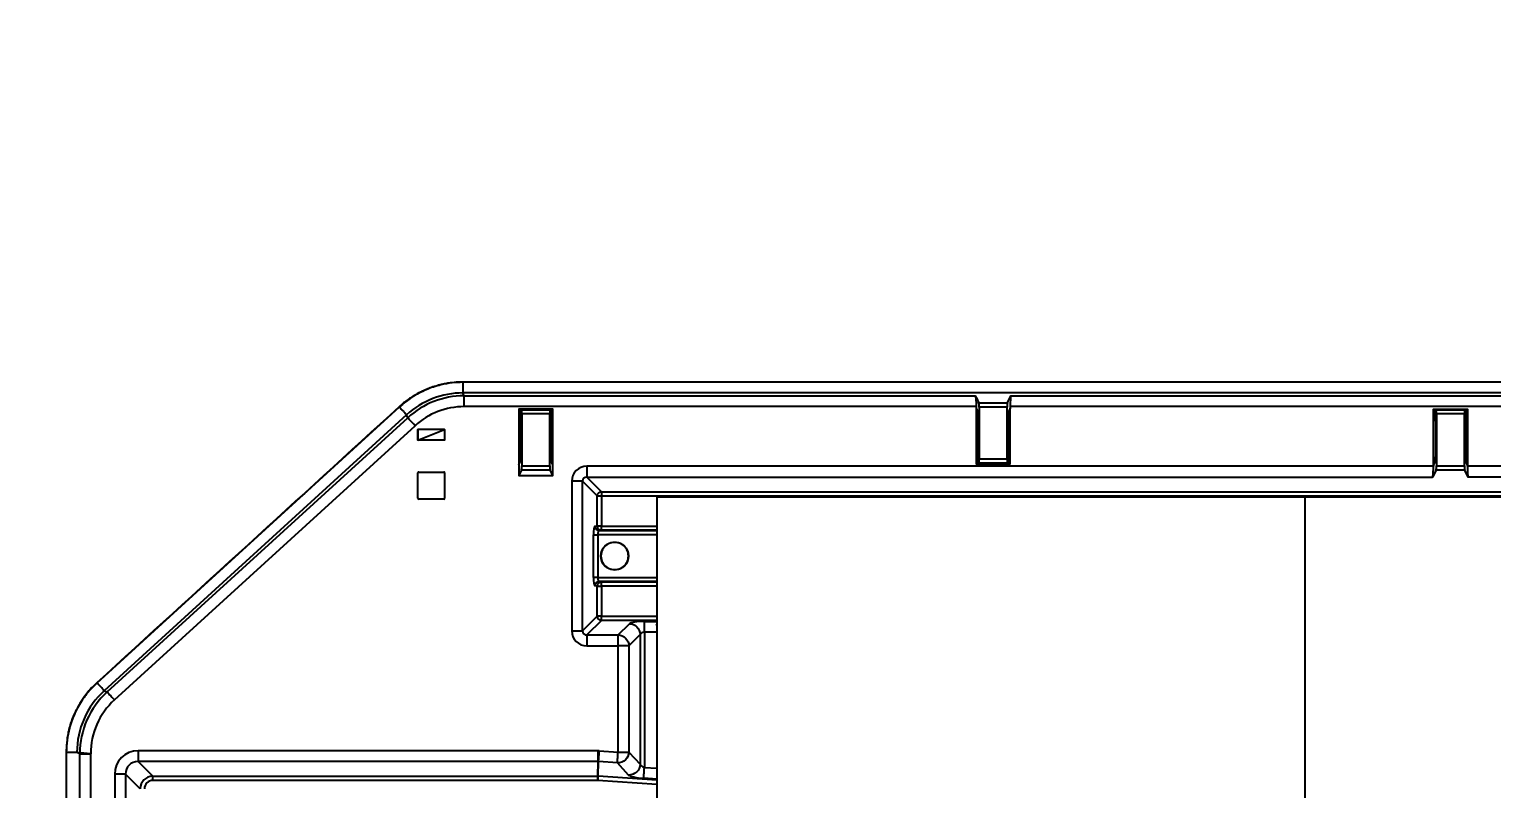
# Model space of a CAD drawing. Header units: feet. Extents: x 1518 to 2565, y 62 to 679.
# Drawn here: x 2068.14 to 2085.34, y 542.45 to 551.4 of the extents above; entities that cross this region are included whole.
import ezdxf

# ---------------------------------------------------------------- set-up
doc = ezdxf.new("R2010")
doc.units = ezdxf.units.FT
doc.header["$LTSCALE"] = 50
doc.header["$MEASUREMENT"] = 0
doc.layers.add('T-TEXT', color=1, linetype='Continuous', lineweight=20)
doc.styles.add('mytext', font='romans.shx')
doc.dimstyles.new('DECIMAL', dxfattribs={"dimscale": 27, "dimtxt": 0.125, "dimasz": 0.125, "dimexe": 0.125, "dimexo": 0.0625, "dimgap": 0.09, "dimtad": 0, "dimtih": 1, "dimtoh": 1, "dimzin": 4, "dimdsep": 46, "dimtxsty": 'mytext', "dimcen": 0, "dimazin": 3, "dimtfac": 1, "dimtofl": 0, "dimtmove": 0, "dimatfit": 3, "dimldrblk": 'DOT', "dimfxl": 1, "dimtolj": 1, "dimtzin": 0, "dimarcsym": 0})

# ---------------------------------------------------------------- blocks, each defined once
blk = doc.blocks.new('Z1')
at = {"color": 1, "linetype": 'Continuous'}
for p, q in [((-55.56436554061656, 79.77234453942037), (-55.56436554061656, 80.19378692421378)), ((-55.21335519551576, 79.77234453942037), (-55.21335519551576, 80.19378692421378)), ((-50.20885535459092, 80.34716123242106), (-50.18797964908299, 80.30507513193697)), ((-50.18436582416325, 80.25583471410027), (-50.18436582416325, 79.83439232930505)), ((-49.83335547906609, 80.25583471410027), (-49.83335547906609, 79.83439232930505)), ((-44.80435672115709, 80.19378692421378), (-44.80435672115709, 79.77234453942037)), ((-44.45335576261641, 80.19378692421378), (-44.45335576261641, 79.77234453942037)), ((-56.46212412962996, 80.09531283512842), (-56.46212412962996, 79.97031291913845)), ((-55.1888562785316, 79.68101802109777), (-55.20974137059602, 79.72310412158185)), ((-44.82885563814125, 79.68101802109777), (-44.82885563814125, 79.66317270724903)), ((-56.77612327562019, 79.28731115590017), (-56.77612327562019, 79.58531443334141)), ((-56.76612659110106, 79.5953128778383), (-56.47212081414909, 79.5953128778383)), ((-56.46212412962996, 79.58531443334141), (-56.46212412962996, 79.28731115590017)), ((-56.47212081414909, 79.27731271140328), (-56.76612659110106, 79.27731271140328)), ((-60.75348020885212, 76.278174019375), (-60.62545694112123, 76.278174019375))]:
    blk.add_line(p, q, dxfattribs=at)
for points in [[(-38.44945029357768, 80.52656006665711), (-56.24533218069701, 80.52656006665711), (-56.24533218069701, 80.65240271957919), (-56.24533218069701, 80.65458509436758)], [(-50.20885535459092, 80.36500683960003), (-50.20885535459092, 80.34716123242106), (-50.20885535459092, 79.69290228381033), (-49.80885656207829, 79.69290228381033), (-49.80885656207829, 80.34716123242106), (-49.82974165414635, 80.30507513193697)], [(-60.4663641656407, 77.02010120356863), (-60.43283537963725, 77.00531631103331), (-56.89648711183327, 80.23536615055491)], [(-55.1888562785316, 79.55408975405044), (-55.1888562785316, 79.68101802109777), (-55.1888562785316, 80.33527696971032), (-55.58885507104424, 80.33527696971032), (-55.58885507104424, 79.68101802109777), (-55.5679793655363, 79.72310412158185)], [(-44.80797993263332, 79.72310412158185), (-44.82885563814125, 79.68101802109777), (-44.82885563814125, 80.33527696971032), (-44.42885684562862, 80.33527696971032), (-44.42885684562862, 79.68101802109777)], [(-56.46321297038594, 80.09422194106446), (-56.46212412962996, 80.09531283512842), (-56.77612327562019, 80.09531283512842)], [(-56.46321297038594, 79.971403519874), (-56.46212412962996, 79.97031291913845), (-56.77612327562019, 79.97031291913845), (-56.77503443486421, 79.971403519874)], [(-55.58885507104424, 79.68101802109777), (-55.58885507104424, 79.55408975405044), (-55.1888562785316, 79.55408975405044), (-55.22067671093828, 79.61821666658398), (-55.55704402519405, 79.61821666658398), (-55.58885507104424, 79.55408975405044)], [(-38.58022382286799, 79.53514767953857), (-38.58022382286799, 79.66317270724903), (-44.42885684562862, 79.66317270724903), (-44.42885684562862, 79.68101802109777), (-44.44974193769667, 79.72310412158185)], [(-54.78885748601897, 79.53514767953857), (-54.61671739459416, 79.36300729478535), (-54.61671739459416, 79.31376687694865), (-54.61671739459416, 78.9592204393648), (-53.96327214324992, 78.9592204393648)], [(-46.33827052125343, 63.67517156200302), (-38.71326889925331, 63.67517156200302), (-38.71326889925331, 79.3001722073277), (-46.33827052125343, 79.3001722073277), (-53.96327214324992, 79.3001722073277), (-53.96327214324992, 63.67517156200302), (-54.61671739459416, 63.67517156200302), (-54.61671739459416, 63.72441227316995), (-53.96327214324992, 63.72441227316995)], [(-53.96327214324992, 63.67517156200302), (-46.33827052125343, 63.67517156200302), (-46.33827052125343, 79.3001722073277)], [(-54.66079667205486, 78.35485662102838), (-54.71003855653908, 78.35485662102838), (-54.71003855653908, 78.8565869316626), (-54.66079667205486, 78.8565869316626)], [(-53.96327214324992, 78.8565869316626), (-54.66079667205486, 78.8565869316626), (-54.66079667205486, 78.35485662102838), (-53.96327214324992, 78.35485662102838)], [(-53.96327214324992, 77.84843640457075), (-54.61671739459416, 77.84843640457075), (-54.61671739459416, 77.89767682240745), (-53.96327214324992, 77.89767682240745)], [(-54.11081006554377, 77.7075483454555), (-54.11081006554377, 77.83557329983341), (-53.96327214324992, 77.83557329983341)], [(-53.96327214324992, 77.79357930495098), (-53.97105360002388, 77.80135665510716), (-53.96327214324992, 77.80135665510716)], [(-54.78885748601897, 77.67629601981753), (-54.78885748601897, 77.54827099210706), (-54.42112029414784, 77.54827099210706)], [(-54.16005195003163, 77.68132083510318), (-54.29309702641694, 77.54827099210706), (-54.29309702641694, 76.29768148735639), (-54.16005195003163, 76.15524565445412)], [(-53.96327214324992, 77.7075483454555), (-54.11081006554377, 77.7075483454555), (-54.11081006554377, 76.11686405450928), (-53.96327214324992, 76.10679913411332)], [(-60.75348020885212, 66.7600052590733), (-60.75348020885212, 76.278174019375), (-60.78700899485921, 76.29295893024573)], [(-53.96327214324992, 75.91622871893196), (-54.660102066744, 75.96376683310154), (-59.8957365175811, 75.96376683310154), (-59.8957365175811, 76.01300721427106), (-54.660102066744, 76.01300721427106), (-54.6542354678495, 76.18514761735787), (-54.6542354678495, 76.31317262673474), (-60.06787660900591, 76.31317262673474), (-60.06787660900591, 76.18514761735787)], [(-54.6542354678495, 76.18514761735787), (-60.06787660900591, 76.18514761735787), (-59.8957365175811, 76.01300721427106)], [(-60.21560226246584, 76.0374264555121), (-60.34362553019673, 76.0374264555121), (-60.34362553019673, 72.49421232369059)], [(-60.04346217104103, 75.86528603409351), (-60.21560226246584, 76.0374264555121), (-60.21560226246584, 72.49421232369059)]]:
    blk.add_lwpolyline(points, dxfattribs=at)
at = {"color": 1, "linetype": 'Continuous', "flags": 128}
for points in [[(-60.43283537963725, 77.00531631103331), (-60.42888363862221, 77.00098584439183), (-60.42242568655638, 76.99391475941047), (-60.41365864116597, 76.9843179202744), (-60.4028547126436, 76.97248689694788), (-60.39033304396071, 76.95878116527638), (-60.37647848400957, 76.94361721711903), (-60.36172281446852, 76.92745572715103), (-60.34649781701592, 76.9107878030336), (-56.81014954921193, 80.1408376425552), (-56.82537454666453, 80.15750553000726), (-56.84013021620558, 80.17366712997318), (-56.85398477615672, 80.18883111479772), (-56.86650644483962, 80.20253695646716), (-56.87731037336562, 80.21436783312856), (-56.88607741875239, 80.22396470893182), (-56.89253537081822, 80.23103572058062), (-56.89648711183327, 80.23536615055491), (-56.90949688154433, 80.26889464322994), (-60.4663641656407, 77.02010120356863), (-60.47025958730956, 77.02436295767075), (-60.47659551411562, 77.03130204417721), (-60.48519360145656, 77.04071265546372), (-60.49579102569987, 77.05231561475921), (-60.50807803042699, 77.06576680936996), (-60.52168853986223, 77.08066731057079), (-60.53621893200761, 77.09657514346873), (-60.55123742517753, 77.11301841351451), (-56.99436075452104, 80.36181188984301), (-56.99583444416567, 80.36342315122965)], [(-53.96327214324992, 75.9784765231725), (-54.11952079158436, 75.98913595003432), (-54.11912655613924, 75.99498729577317), (-54.1184694970616, 76.00454182206522), (-54.1175871605883, 76.01750920559789), (-54.11649831983596, 76.03349546758909), (-54.11523113447402, 76.05201478031995), (-54.11383253729582, 76.07250453695451), (-54.11234946109471, 76.09434214468456), (-54.11081006554377, 76.11686405450928)]]:
    blk.add_lwpolyline(points, dxfattribs=at)
at = {"color": 1, "linetype": 'Continuous'}
for points in [[(-49.84429081940834, 80.36072216909815), (-50.17342109726451, 80.36072216909815), (-50.17342109726451, 79.74910664786512), (-49.84429081940834, 79.74910664786512)], [(-55.55771985738829, 80.3290651214702), (-55.21999149218755, 80.3290651214702), (-55.21335519551576, 80.33038950616901), (-55.56436554061656, 80.33038950616901)], [(-55.55342081371782, 79.6674570844225), (-55.22429053585802, 79.6674570844225), (-55.22429053585802, 80.27907289898394), (-55.55342081371782, 80.27907289898394)], [(-44.45335576261641, 80.33038950616901), (-44.80435672115709, 80.33038950616901), (-44.79772042448531, 80.3290651214702), (-44.45999205928456, 80.3290651214702)], [(-44.46429110295503, 80.27907289898394), (-44.79342138081483, 80.27907289898394), (-44.79342138081483, 79.6674570844225), (-44.46429110295503, 79.6674570844225)], [(-56.46321297038594, 80.09422194106446), (-56.46321297038594, 79.971403519874), (-56.77503443486421, 79.971403519874), (-56.77503443486421, 80.09422194106446), (-56.77612327562019, 80.09531283512842), (-56.77612327562019, 79.97031291913845)], [(-49.83335547906609, 79.69778974734982), (-50.18436582416325, 79.69778974734982), (-50.17772014093498, 79.69911413205045), (-49.83999177573787, 79.69911413205045)], [(-60.78700899485921, 76.29295893024573), (-60.91285458108177, 76.29295893024573), (-60.91285458108177, 66.74522025653823), (-60.78700899485921, 66.74522025653823), (-60.75348020885212, 66.7600052590733), (-60.62545694112123, 66.7600052590733), (-60.62545694112123, 76.278174019375)]]:
    blk.add_lwpolyline(points, close=True, dxfattribs=at)
for points in [[(-54.64347847211548, 78.90657930081386, -0.4121580275822498), (-54.69271097004457, 78.95657166996352), (-54.66595927908202, 78.9592204393648), (-54.66595927908202, 79.31376687694865), (-54.61671739459416, 79.31376687694865), (-38.7523639142928, 79.31376687694865), (-38.7523639142928, 79.36300729478535), (-38.58022382286799, 79.53514767953857), (-44.41946090083729, 79.53514767953857), (-44.46067727803529, 79.61821666658398), (-44.79704459229106, 79.61821666658398), (-44.83826096948906, 79.53514767953857)], [(-54.83809937050319, 79.48590726170005), (-54.96612263823408, 79.48590726170005), (-54.96612263823408, 77.72553643765423), (-54.83809937050319, 77.72553643765423), (-54.66595927908202, 77.89767682240745, 0.3939265080047557), (-54.61671739459553, 77.84843640456972), (-54.78885748601897, 77.67629601981753), (-54.42112029414784, 77.67629601981753, -0.3939095053447065), (-54.29309702641604, 77.54827099210729), (-54.42112029414784, 77.54827099210706)], [(-54.83809937050319, 77.72553643765423), (-54.83809937050319, 79.48590726170005), (-54.66595927908247, 79.31376687694785, -0.3939257539994712), (-54.61671739459416, 79.36300729478535), (-38.75236391429098, 79.363007294785, -0.3939257539992742), (-38.70312202980494, 79.31376687694865), (-38.53098193838377, 79.48590726170005), (-38.44945029357768, 79.48590726170005)], [(-53.96327214324992, 78.90922807021525), (-54.61671739459416, 78.90922807021525), (-54.61671739459416, 78.9592204393648), (-54.66595927908202, 78.9592204393648, 0.4121056547978135), (-54.61671739459371, 78.90922807021536), (-54.6434784721132, 78.90657930081397), (-53.96327214324992, 78.90657930081397)], [(-53.96327214324992, 78.25222311332618), (-54.61671739459416, 78.25222311332618), (-54.61671739459416, 77.89767682240745), (-54.66595927908202, 77.89767682240745), (-54.66595927908202, 78.25222311332618), (-54.69271097004457, 78.25487188272746, -0.4121607412747108), (-54.64347847211275, 78.30486425187769)], [(-53.96327214324992, 78.304864251877), (-54.6434784721132, 78.304864251877), (-54.6167173945928, 78.30221562914176, 0.4121030760771035), (-54.66595927908202, 78.25222311332618), (-54.61671739459416, 78.25222311332618), (-54.61671739459416, 78.30221562914085), (-53.96327214324992, 78.30221562914085)]]:
    blk.add_lwpolyline(points, format="xyb", dxfattribs=at)
blk.add_lwpolyline([(-54.54844286909429, 78.74137171954487, 0.5444653215146783), (-54.54844286909429, 78.47007191148816, 0.2949465243017387), (-54.37315620631489, 78.47007191148816, 0.5444653215145963), (-54.37315620631489, 78.74137171954487, 0.2949465243018074)], format="xyb", close=True, dxfattribs=at)
at = {"color": 1, "linetype": 'Continuous', "flags": 128}
for points in [[(-54.64217374052168, 76.31276156148488), (-54.42112029414784, 76.29768148735639), (-54.42112029414784, 77.54827099210706), (-54.42112029414784, 77.67629601981753), (-54.28807521776162, 77.80934593614768, -0.3939699576341924), (-54.16005195003163, 77.68132083510318), (-54.16005195003208, 76.15524565445537, -0.411968128865602), (-54.29678594380312, 76.0275175133138), (-54.42984040674492, 76.16995336454966), (-54.4294367847433, 76.17580474695387), (-54.42878911222579, 76.18535925491233), (-54.42789738919237, 76.19832663844682), (-54.42680854843638, 76.21431288210442), (-54.42555074963457, 76.23283221316888), (-54.42415215245637, 76.25332196980162), (-54.42265968969878, 76.27515957753167), (-54.42112029414784, 76.29768148735639), (-54.29309702641694, 76.29768148735639, -0.4119227205287141), (-54.4298404067481, 76.16995336454954), (-54.65088446655864, 76.18503342034455)], [(-53.96327214324992, 75.96558357211325), (-54.65675106545677, 76.01289303559133), (-54.656901250386, 76.01064249825504), (-54.65715468745839, 76.00696769737442), (-54.65749260355733, 76.00198024498968), (-54.65791499867555, 75.9958316826851), (-54.65840309970372, 75.98870886163604), (-54.65893813352159, 75.98082818600597), (-54.65951071357631, 75.97242912303409), (-54.660102066744, 75.96376683310154), (-54.660102066744, 76.01300721427106, -0.0165593935021274), (-54.65675106545359, 76.0128930355902), (-54.65088446655864, 76.18503342034455), (-54.65049023111351, 76.19088480274877), (-54.64983317203951, 76.20043932904082), (-54.64895083556257, 76.21340671257349), (-54.64786199481023, 76.22939293789932), (-54.64659480944829, 76.24791228729555), (-54.64519621227009, 76.26840204392829), (-54.64371313606898, 76.29023963332656), (-54.64217374052168, 76.31276156148488)]]:
    blk.add_lwpolyline(points, format="xyb", dxfattribs=at)
at = {"color": 1, "linetype": 'Continuous'}
blk.add_circle((-54.46079953770459, 78.60572181551652), 0.1629224794498896, dxfattribs=at)
for centre, major_axis, ratio, start_param, end_param in [((-56.2319116447361, 79.50715297662282), (-0.3697555114490284, 0.953085972283148), 0.9781889138800962, 5.91899176501418, 6.647378849345014), ((-56.22199261135393, 79.48158556441922), (-0.366450242256974, 0.944566273173848), 0.987011878932887, 5.918991765014164, 6.647378849345047), ((-56.22199261135393, 79.48158556441922), (0.32024950286214, -0.8254787267738095), 0.9825805906154709, 2.777399111424325, 3.505786195755219), ((-50.17779970834454, 80.360722260064), (0, 0.04999999999999716), 0.08748866352562387, 4.712388980384691, 6.108652381977759), ((-49.83991665944632, 80.360722260064), (0, 0.04999999999999716), 0.08748866352562387, 0.1745329251680647, 1.570796326794897), ((-49.79748465763623, 80.36500671676004), (0, 0.1299999999999812), 0.08748866352624368, 0.1745329252015047, 1.570796326802986), ((-55.56873579128296, 80.19378700951893), (0, 0.04999999999999716), 0.08748866352562387, 4.712388980396628, 5.759586531582103), ((-55.55779970834192, 80.27907280362706), (0, 0.04999999999999716), 0.0874886635261923, 4.712388980384691, 6.26573201458977), ((-55.21991665944734, 80.27907280362706), (0, 0.04999999999999716), 0.08748866352562387, 0.01745329263554502, 1.570796326794897), ((-50.18873579128558, 80.25583480617024), (0, 0.05000000000001137), 0.08748866352559902, 4.712388980378438, 6.108652382048686), ((-49.82898057650527, 80.25583480617024), (0, 0.05000000000001137), 0.08748866352559902, 0.1745329251374562, 1.570796326801149), ((-44.80873579128456, 80.19378700951893), (0, 0.04999999999999716), 0.0874886635261923, 4.712388980396628, 5.75958653157929), ((-44.79779970834352, 80.2790728036307), (0, 0.04999999999999716), 0.08748866352562387, 4.712388980384691, 6.26573201458303), ((-44.4599166594453, 80.2790728036307), (0, 0.04999999999999716), 0.08748866352562387, 0.01745329268115265, 1.570796326794897), ((-55.56873579128296, 79.77234453146411), (0, 0.04999999999999716), 0.08748866352562387, 3.316125578770812, 4.712388980384691), ((-55.55779970834192, 79.66745707756127), (0, 0.04999999999999716), 0.08748866352562387, 3.316125578717533, 4.712388980373606), ((-55.21991665944734, 79.66745707756127), (0, 0.04999999999999716), 0.08748866352562387, 1.570796326805981, 2.967059728333251), ((-55.20898057650629, 79.77234453146411), (0, 0.04999999999999716), 0.08748866352562387, 1.570796326794897, 2.967059728397072), ((-50.18873579128558, 79.83439232810815), (0, 0.04999999999999716), 0.08748866352562387, 3.665191429181319, 4.712388980367353), ((-50.17779970834454, 79.74910653400184), (0, 0.04999999999999716), 0.08748866352562387, 3.159045946127787, 4.712388980394354), ((-49.83991665944632, 79.74910653400184), (0, 0.04999999999999716), 0.08748866352562387, 1.570796326785233, 3.124139361025988), ((-44.80873579128456, 79.77234453145502), (0, 0.04999999999999716), 0.0874886635261923, 3.316125578765476, 4.712388980384691), ((-44.79779970834352, 79.66745707755945), (0, 0.04999999999998295), 0.08748866352564874, 3.316125578793611, 4.712388980398617), ((-44.4599166594453, 79.66745707755945), (0, 0.04999999999998295), 0.08748866352564874, 1.57079632678097, 2.967059728397003), ((-44.44898057650789, 79.77234453145502), (0, 0.04999999999999716), 0.08748866352676074, 1.570796326794897, 2.967059728328299), ((-56.76612205615675, 79.58531125410082), (-0.007073221891687353, 0.007073221891701564), 0.9996954598799165, 5.497939437030749, 7.068431177333288), ((-56.47212510271856, 79.58531125410082), (0.007073221891715775, 0.007073221891701564), 0.9996954598819261, 5.497939437028913, 7.068431177326598), ((-54.78334678929969, 79.4803958307275), (0.1311768082157414, -0.1311768082157698), 0.9702875252478194, 2.37127362068885, 3.911911686490816), ((-54.78334678929969, 79.4803958307275), (-0.04198421267130925, 0.04198421267132346), 0.8421103269486048, 5.512866274278409, 7.05350434008065), ((-44.41748465763521, 79.66317262086704), (0, 0.1299999999999955), 0.08748866352601549, 1.570796326787026, 2.967059728412762), ((-56.76612205615675, 79.28731430066182), (-0.007073221891687353, -0.007073221891687353), 0.9996954598839343, 5.497939437030333, 7.068431177327431), ((-56.47212510271856, 79.28731430066182), (0.007073221891715776, -0.007073221891687354), 0.9996954598809213, 5.49793943703108, 7.06843117732835), ((-54.692407227285, 78.85658695236089), (0, 0.1000000000000085), 0.1763269807082529, 0.0174532925205934, 1.570796326794897), ((-54.64316683963625, 78.85658695236089), (0, 0.05000000000001137), 0.3526539614170241, 0.01745329252057023, 1.570796326794897), ((-54.692407227285, 78.35485667867215), (0, 0.1000000000000085), 0.1763269807082529, 1.570796326794897, 3.124139361069199), ((-54.64316683963625, 78.35485667867215), (0, 0.05000000000001137), 0.3526539614170241, 1.570796326794897, 3.124139361069223), ((-54.11080832568405, 77.80383448167231), (0.1800000000000068, 0), 0.1763269807084665, 1.570796326794897, 2.967059728389095), ((-53.8547991530977, 77.70754833030878), (0.1330424092420799, -0.128970248591969), 0.1227442151342103, 3.780325283623756, 3.887313021482644), ((-54.78334678929969, 77.73104780030553), (0.1311768082157414, 0.1311768082157698), 0.9702875252478735, 2.371273620688734, 3.911911686490722), ((-54.78334678929969, 77.73104780030553), (0.04198421267130925, 0.04198421267130925), 0.8421103269489166, 2.371273620688824, 3.91191168649096), ((-54.11080832568405, 77.67580947378156), (0.05000000000001137, 0), 0.634777130548938, 1.570796326794897, 2.96705972838744), ((-59.76760393519362, 76.27770175069236), (0.9361609557481354, -0.4128168102128169), 0.9773835387108314, 2.732964742774962, 3.550220564404695), ((-59.74203652299184, 76.26642734591587), (0.9274857998491939, -0.4089913460505699), 0.986525408670186, 2.732964742774914, 3.550220564404714), ((-59.74203652299184, 76.26642734591587), (0.8106863386848318, -0.3574865479745597), 0.9819331962819164, 2.732964742774929, 3.550220564404693), ((-60.05930412810994, 76.0288531695387), (-0.2040528127800769, 0.2040528127800627), 0.9702875252478239, 5.512866274278626, 7.053504340080543), ((-54.65442504319799, 76.13039583072714), (0.006223830749178207, 0.1826739945773142), 0.9847905179594428, 6.249645387820927, 6.316725226538057), ((-60.05930412810994, 76.0288531695387), (-0.1148602172356164, 0.1148602172356164), 0.9234356309845542, 5.512866274278782, 7.0535043400805), ((-54.65442504319799, 76.13039583072714), (0.001864534961555364, 0.05472546783207121), 0.9131215667340243, 6.24964538782109, 6.316725226537861), ((-54.11080832568405, 76.14867669576051), (0.04876805727047895, -0.01899546653824302), 0.5807023059801418, 3.538569745007547, 4.934833146603403), ((-59.89267513134109, 75.86222417276986), (-0.1071808490044646, 0.107180849004493), 0.9895985911957953, 5.512866274278656, 7.053504340080603), ((-59.89267513134109, 75.86222417276986), (-0.07287600456427867, 0.0728760045643071), 0.9702875252480186, 5.512866274278593, 7.053504340080691), ((-54.11952201383247, 76.02094856931762), (0.1799861978902869, -0.01267271606634779), 0.1758919476312207, 3.328509388152284, 4.724772789746973)]:
    blk.add_ellipse(centre, major_axis=major_axis, ratio=ratio, start_param=start_param, end_param=end_param, dxfattribs=at)
for points, knots in [([(-56.64786534393352, 80.57932660375991), (-56.66555385641914, 80.5721468896063), (-56.712453000815, 80.5531106675844), (-56.77374841581695, 80.52206702504554), (-56.83619805012495, 80.48544720932114), (-56.88931682198381, 80.45013346603992), (-56.94428309698924, 80.40886144512842), (-56.97864769133594, 80.37857186739348), (-56.99583444416567, 80.36342315122965), (-58.18145687219794, 79.28049199245368), (-59.36707930023022, 78.19756083367747), (-60.55270172826249, 77.11462967490127), (-60.58043245976296, 77.08778784654533), (-60.62650079498053, 77.04319622274488), (-60.67539235525692, 76.98349587838675), (-60.74472937434621, 76.89122710885931), (-60.78560996415399, 76.81079707539357), (-60.82056594053938, 76.74202335261543), (-60.83506562981711, 76.70635724369458), (-60.85914353021508, 76.6471308008513), (-60.87972687700676, 76.57288897194303), (-60.90589028119211, 76.46038156634859), (-60.91081930832661, 76.37011331044596), (-60.9150322625901, 76.29295893024573), (-60.9150322625901, 73.11037937234323), (-60.9150322625901, 69.92779981444073), (-60.9150322625901, 66.74522025653823)], [0, 0, 0, 0, 0.1390563655249908, 0.3686926513320753, 0.4996928344645031, 0.6663711677556968, 0.8331423261300602, 1, 1, 1, 2, 2, 2, 2.250506796899578, 2.416160356071288, 2.500773229984571, 3, 3, 3, 3.249904186402659, 3.414986003813016, 3.499974915518048, 4, 4, 4, 5, 5, 5, 5]), ([(-38.44945029357723, 80.65240271957919), (-44.38141092261685, 80.65240271957919), (-50.31337155165647, 80.65240271957919), (-56.24533218069655, 80.65240271957919), (-56.28876397539716, 80.650914299742), (-56.37623392077512, 80.64791668008002), (-56.52292834305626, 80.62087588371651), (-56.6831440616188, 80.56800533486785), (-56.84974728855377, 80.4814690468611), (-56.94636755941247, 80.40152277876041), (-56.99436075452104, 80.36181188984301), (-56.98935459013092, 80.356330726495), (-56.98434842574079, 80.35084956314722), (-56.97934226135112, 80.34536839979978), (-56.97449879730266, 80.34006577661137), (-56.9696553332542, 80.33476315342295), (-56.96481186920573, 80.32946053023466), (-56.96027816157948, 80.32449376983357), (-56.95574445395323, 80.31952700943248), (-56.95121074632698, 80.3145602490315), (-56.94711507808461, 80.31007650527215), (-56.94301940984224, 80.3055927615128), (-56.93892374159987, 80.30110901775356), (-56.93539126685209, 80.29724136465563), (-56.93185879210432, 80.2933737115577), (-56.92832631735655, 80.28950605845966), (-56.9254602882429, 80.28636918803022), (-56.92259425912926, 80.28323231760078), (-56.91972823001561, 80.28009544717156), (-56.91761625441359, 80.27778244278022), (-56.91550427881157, 80.27546943838888), (-56.91339230321, 80.2731564339972), (-56.91209382932129, 80.27173583707474), (-56.91079535543304, 80.27031524015229), (-56.90949688154478, 80.26889464322983)], [0, 0, 0, 0, 1, 1, 1, 1.158570974854743, 1.319355776201976, 1.542926463547401, 1.772962555175711, 2, 2, 2, 3, 3, 3, 4, 4, 4, 5, 5, 5, 6, 6, 6, 7, 7, 7, 8, 8, 8, 9, 9, 9, 10, 10, 10, 10]), ([(-38.44945029357768, 80.65458509436758), (-44.38141092261731, 80.65458509436758), (-50.31337155165693, 80.65458509436758), (-56.24533218069655, 80.65458509436758), (-56.26451027244548, 80.65428762290867), (-56.31523471679611, 80.65350083584599), (-56.3836940291767, 80.64674126829414), (-56.45514617262961, 80.6352167762052), (-56.51737588498145, 80.62154632726742), (-56.58347263631731, 80.60299166649384), (-56.62640192999606, 80.58721465593408), (-56.64786534393352, 80.57932660375991)], [0, 0, 0, 0, 1, 1, 1, 1.139714532696807, 1.369533222193895, 1.500309168299594, 1.666891674620934, 1.833455403982557, 2, 2, 2, 2]), ([(-50.21826068594237, 80.49303186731231), (-50.21686395544748, 80.48836702010522), (-50.21398423470964, 80.4787492325122), (-50.2109225963577, 80.44414428611526), (-50.20915762329969, 80.40434553590603), (-50.20895401100279, 80.37784645695137), (-50.20885535459092, 80.36500683960003), (-52.21668083557597, 80.36500683960003), (-54.22450631656102, 80.36500683960003), (-56.23233179754607, 80.36500683960003), (-56.23233179754607, 80.40768184883746), (-56.23233179754607, 80.45035685807488), (-56.23233179754607, 80.49303186731231), (-56.23666525859653, 80.50420793376077), (-56.240998719647, 80.515384000209), (-56.24533218069746, 80.52656006665723)], [0, 0, 0, 0, 0.2727992883885432, 0.5624462055326539, 0.7879917524316367, 1, 1, 1, 2, 2, 2, 3, 3, 3, 4, 4, 4, 4]), ([(-56.23233179754652, 80.49303186731231), (-54.2276414270118, 80.49303186731231), (-52.22295105647709, 80.49303186731231), (-50.21826068594282, 80.49303186731231), (-50.20452189354319, 80.4653421071863), (-50.19078310114401, 80.43765234706052), (-50.17704430874483, 80.40996258693474), (-50.06492187065942, 80.40996258693485), (-49.95279943257401, 80.40996258693485), (-49.84067699448906, 80.40996258693485), (-49.82693820208897, 80.43765234706052), (-49.81319940968979, 80.4653421071863), (-49.79946061729015, 80.49303186731208), (-46.35239416253989, 80.49303186731231), (-42.90532770778964, 80.49303186731231), (-39.45826125303938, 80.49303186731231), (-39.45686452254449, 80.48836702010522), (-39.45398480181029, 80.4787492325122), (-39.45092316345836, 80.44414428611526), (-39.44915819040034, 80.40434553590603), (-39.4489545780998, 80.37784645695137), (-39.44885592169157, 80.36500683960003), (-42.90218946848654, 80.36500683960003), (-46.35552301528196, 80.36500683960003), (-49.80885656207784, 80.36500683960003), (-49.80885656207829, 80.35905830387355), (-49.80885656207829, 80.35310976814719), (-49.80885656207829, 80.34716123242083)], [0, 0, 0, 0, 1, 1, 1, 2, 2, 2, 3, 3, 3, 4, 4, 4, 5, 5, 5, 5.272799288388543, 5.562446205532654, 5.787991752431637, 6, 6, 6, 7, 7, 7, 8, 8, 8, 8]), ([(-55.56436554061656, 80.33038950616901), (-55.56477725861623, 80.32999564492457), (-55.5657094165108, 80.32910391595215), (-55.5669424841617, 80.32177480638165), (-55.56793433635539, 80.31047170527927), (-55.56857236349606, 80.29662293900583), (-55.56882554874028, 80.28039322028599), (-55.56857219826634, 80.2641419985448), (-55.56793495946113, 80.25035273974572), (-55.5671889341138, 80.24171686327463), (-55.56669859595058, 80.23815018860296), (-55.56655260868502, 80.23708829065981)], [0, 0, 0, 0, 0.1087009160243019, 0.2461063567385473, 0.3546101276341552, 0.4741443805554801, 0.6000518934333359, 0.7259616217789854, 0.845493891134223, 0.9539992473737186, 1, 1, 1, 1]), ([(-44.80655317578203, 80.23708829065981), (-44.80669916302941, 80.23815018860296), (-44.8071895011235, 80.24171686327463), (-44.80793552753676, 80.25035273974754), (-44.808572761307, 80.2641419985357), (-44.80882613181529, 80.28039322032237), (-44.8085728723745, 80.29662293887486), (-44.80793510054355, 80.31047170571765), (-44.80694231605594, 80.32177480474638), (-44.80571322171454, 80.32910405140319), (-44.80477231610712, 80.32999567771913), (-44.80435672115709, 80.33038950616901)], [0, 0, 0, 0, 0.04600046729295895, 0.1545051504957747, 0.2740366784166309, 0.3999456257698165, 0.5258523576689504, 0.6453858691435902, 0.7538889670123519, 0.8912935554285651, 1, 1, 1, 1]), ([(-54.78885748601897, 79.53514767953868), (-54.78885748601897, 79.57782268877554), (-54.78885748601897, 79.6204976980124), (-54.78885748601897, 79.66317270724926), (-51.46885687005943, 79.66317270724903), (-48.14885625410034, 79.66317270724903), (-44.82885563814079, 79.66317270724903), (-44.82901764717826, 79.64666983033749), (-44.82935207428091, 79.61260377230064), (-44.83179691605619, 79.57214307951472), (-44.83492660314732, 79.54531543949633), (-44.8371720852665, 79.53846810455616), (-44.83826096948906, 79.53514767953857), (-48.15512647499918, 79.53514767953857), (-51.47199198050885, 79.53514767953857), (-54.78885748601851, 79.53514767953857)], [0, 0, 0, 0, 1, 1, 1, 2, 2, 2, 2.271928895493224, 2.561329129769115, 2.787278737639268, 3, 3, 3, 4, 4, 4, 4]), ([(-50.18436582416325, 79.69778974734982), (-50.18477754175547, 79.6981836130035), (-50.18570969871871, 79.69907535195671), (-50.1869427796446, 79.70640441099204), (-50.18793460338929, 79.71770779843064), (-50.18857265845509, 79.73155643599057), (-50.18882583234517, 79.74778616658114), (-50.18857247019696, 79.76403737432156), (-50.18793526021182, 79.77782677048162), (-50.18718921088657, 79.78646240851958), (-50.18669887910073, 79.79002906071219), (-50.1865528922317, 79.79109096285902)], [0, 0, 0, 0, 0.1087009160243019, 0.2461063567385473, 0.3546117129780428, 0.4741439823332804, 0.60005371067893, 0.7259612235567857, 0.8454954764781105, 0.9539992473737184, 1, 1, 1, 1]), ([(-60.55270172826204, 77.11462967490138), (-60.55221362723387, 77.11409258777246), (-60.5517255262057, 77.11355550064354), (-60.55123742517753, 77.11301841351462), (-60.58230559392541, 77.08262860996547), (-60.64487811704385, 77.02142234123494), (-60.73481400797755, 76.90254566662225), (-60.81805701182384, 76.75564005176784), (-60.87554167152848, 76.59315355251965), (-60.90738170454279, 76.43708212513957), (-60.91102019587925, 76.34126578568066), (-60.91285458108177, 76.29295893024573), (-60.91358047491758, 76.29295893024573), (-60.91430636875384, 76.29295893024573), (-60.91503226258965, 76.29295893024573)], [0, 0, 0, 0, 1, 1, 1, 1.141275092328748, 1.284533634843165, 1.483576952725752, 1.688391750592109, 1.842899293152236, 2, 2, 2, 3, 3, 3, 3])]:
    blk.add_open_spline(points, degree=3, knots=knots, dxfattribs=at)
for points, weights, knots in [([(-55.21335500968416, 80.3303895498982), (-55.20999838905072, 80.33038954989831), (-55.20912963170349, 80.29333050215337), (-55.20826087435626, 80.25627145440842), (-55.21116779309614, 80.23708827970904), (-55.21335500968235, 80.22265452297857), (-55.2133550096828, 80.1937870095195)], [1, 0.7933533402911257, 1, 0.7933533402911257, 1, 0.8660254037872487, 1], [0, 0, 0, 1.308996938996107, 1.308996938996107, 2.617993877992213, 2.617993877992213, 3.665191429177572, 3.665191429177572, 3.665191429177572]), ([(-44.45335500968213, 80.3303895498982), (-44.44999838904868, 80.33038954989831), (-44.44912963170191, 80.29333050215337), (-44.44826087435467, 80.25627145440842), (-44.4511677930941, 80.23708827970904), (-44.4533550096844, 80.22265452297881), (-44.4533550096844, 80.1937870095195)], [1, 0.7933533402911257, 1, 0.7933533402911257, 1, 0.8660254037858419, 1], [0, 0, 0, 1.308996938996107, 1.308996938996107, 2.617993877992214, 2.617993877992214, 3.665191429183198, 3.665191429183198, 3.665191429183198]), ([(-49.8333550096836, 79.69778978772888), (-49.82999838905016, 79.69778978772706), (-49.82912963170293, 79.73484883547269), (-49.82826087435524, 79.7719078832182), (-49.83116779309512, 79.79109105791815), (-49.83335500968224, 79.80552481464838), (-49.83335500968178, 79.83439232810724)], [1, 0.7933533402840999, 1, 0.7933533402840999, 1, 0.8660254037884562, 1], [0, 0, 0, 1.308996939019189, 1.308996939019189, 2.617993878038378, 2.617993878038378, 3.665191429218906, 3.665191429218906, 3.665191429218906])]:
    blk.add_rational_spline(points, weights, degree=2, knots=knots, dxfattribs=at)
blk = doc.blocks.new('*D63')
at = {"layer": 'Defpoints', "color": 0, "linetype": 'Continuous', "transparency": 16777216}
for p in [(2091.036148491173, 603.7711138696665), (2058.431777444009, 538.2711153579054), (2091.036148491173, 538.2711153579054)]:
    blk.add_point(p, dxfattribs=at)
at = {"layer": 'T-TEXT', "color": 0, "linetype": 'Continuous', "lineweight": -2, "transparency": 16777216}
for p, q in [((2089.348648491173, 603.7711138696665), (2055.056777444009, 603.7711138696665)), ((2058.431777444009, 600.3961138696665), (2058.431777444009, 578.7477992375487)), ((2058.431777444009, 541.6461153579054), (2058.431777444009, 570.5127992375488)), ((2089.348648491173, 538.2711153579054), (2055.056777444009, 538.2711153579054))]:
    blk.add_line(p, q, dxfattribs=at)
at = {"layer": 'T-TEXT', "color": 0, "linetype": 'Continuous', "transparency": 16777216}
for points in [[(2057.869277444009, 600.3961138696665), (2058.994277444009, 600.3961138696665), (2058.431777444009, 603.7711138696665)], [(2057.869277444009, 541.6461153579054), (2058.994277444009, 541.6461153579054), (2058.431777444009, 538.2711153579054)]]:
    blk.add_solid(points, dxfattribs=at)
at = {"layer": 'T-TEXT', "color": 0, "linetype": 'Continuous', "lineweight": 0, "transparency": 16777216, "insert": (2058.431777444009, 576.3177992375491), "char_height": 3.375, "attachment_point": 2, "style": 'mytext'}
blk.add_mtext('\\A1;65.54', dxfattribs=at)
blk = doc.blocks.new('_Dot')

msp = doc.modelspace()

# ---------------------------------------------------------------- block references
msp.add_blockref('Z1', (2129.485598784751, 466.5860560334764))

# ---------------------------------------------------------------- dimensions: what is measured, and where the dimension line sits
at = {"layer": 'T-TEXT', "linetype": 'Continuous', "lineweight": 0}
dim = msp.add_linear_dim(base=(2058.431777444009, 538.2711153579054), p1=(2091.036148491173, 603.7711138696665), p2=(2091.036148491173, 538.2711153579054), angle=90, text='65.54', dimstyle='DECIMAL', dxfattribs=at)
dim.commit()
dim.dimension.update_dxf_attribs({"geometry": '*D63', "text_midpoint": (2058.431777444009, 574.6302992375491), "dimtype": 160})

doc.saveas('drawing.dxf')
